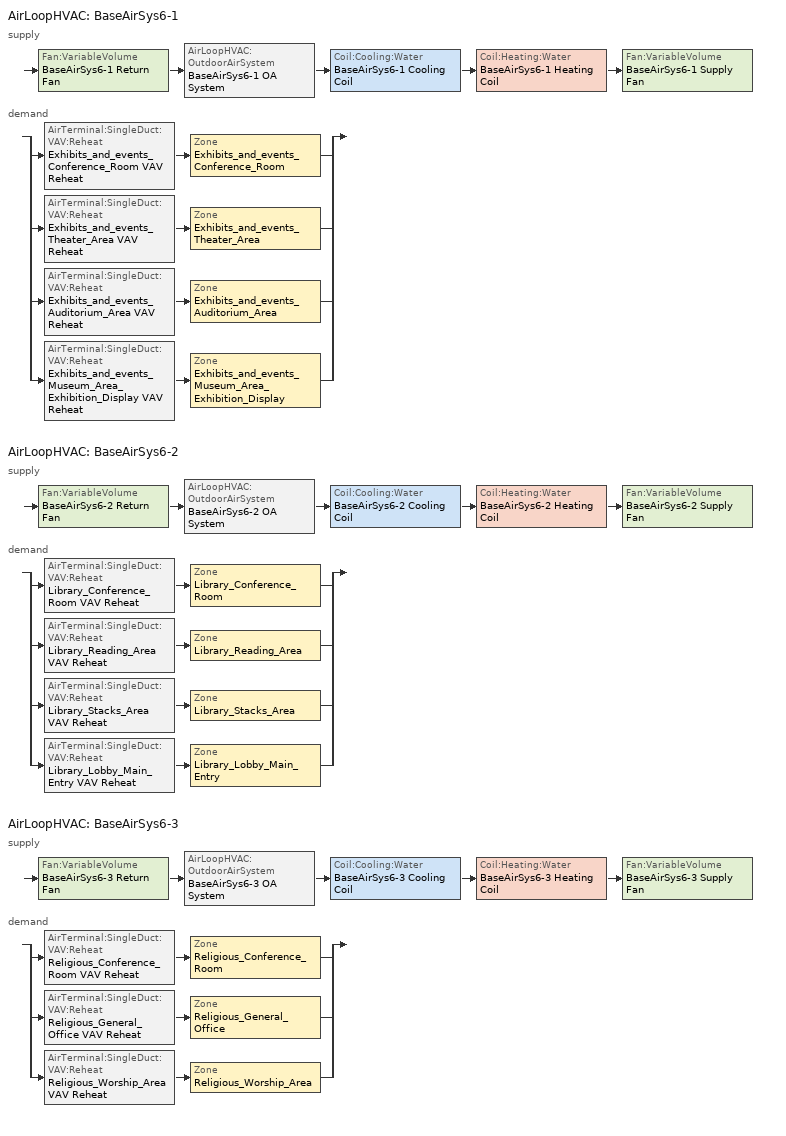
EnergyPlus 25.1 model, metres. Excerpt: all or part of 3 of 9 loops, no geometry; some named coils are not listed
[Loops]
AirLoopHVAC 'BaseAirSys6-1'
 supply: Fan:VariableVolume 'BaseAirSys6-1 Return Fan' > AirLoopHVAC:OutdoorAirSystem 'BaseAirSys6-1 OA System' > Coil:Cooling:Water 'BaseAirSys6-1 Cooling Coil' > Coil:Heating:Water 'BaseAirSys6-1 Heating Coil' > Fan:VariableVolume 'BaseAirSys6-1 Supply Fan'
 demand: split
  | AirTerminal:SingleDuct:VAV:Reheat 'Exhibits_and_events_Conference_Room VAV Reheat' > Zone 'Exhibits_and_events_Conference_Room'
  | AirTerminal:SingleDuct:VAV:Reheat 'Exhibits_and_events_Theater_Area VAV Reheat' > Zone 'Exhibits_and_events_Theater_Area'
  | AirTerminal:SingleDuct:VAV:Reheat 'Exhibits_and_events_Auditorium_Area VAV Reheat' > Zone 'Exhibits_and_events_Auditorium_Area'
  | AirTerminal:SingleDuct:VAV:Reheat 'Exhibits_and_events_Museum_Area_Exhibition_Display VAV Reheat' > Zone 'Exhibits_and_events_Museum_Area_Exhibition_Display'
AirLoopHVAC 'BaseAirSys6-2'
 supply: Fan:VariableVolume 'BaseAirSys6-2 Return Fan' > AirLoopHVAC:OutdoorAirSystem 'BaseAirSys6-2 OA System' > Coil:Cooling:Water 'BaseAirSys6-2 Cooling Coil' > Coil:Heating:Water 'BaseAirSys6-2 Heating Coil' > Fan:VariableVolume 'BaseAirSys6-2 Supply Fan'
 demand: split
  | AirTerminal:SingleDuct:VAV:Reheat 'Library_Conference_Room VAV Reheat' > Zone 'Library_Conference_Room'
  | AirTerminal:SingleDuct:VAV:Reheat 'Library_Reading_Area VAV Reheat' > Zone 'Library_Reading_Area'
  | AirTerminal:SingleDuct:VAV:Reheat 'Library_Stacks_Area VAV Reheat' > Zone 'Library_Stacks_Area'
  | AirTerminal:SingleDuct:VAV:Reheat 'Library_Lobby_Main_Entry VAV Reheat' > Zone 'Library_Lobby_Main_Entry'
AirLoopHVAC 'BaseAirSys6-3'
 supply: Fan:VariableVolume 'BaseAirSys6-3 Return Fan' > AirLoopHVAC:OutdoorAirSystem 'BaseAirSys6-3 OA System' > Coil:Cooling:Water 'BaseAirSys6-3 Cooling Coil' > Coil:Heating:Water 'BaseAirSys6-3 Heating Coil' > Fan:VariableVolume 'BaseAirSys6-3 Supply Fan'
 demand: split
  | AirTerminal:SingleDuct:VAV:Reheat 'Religious_Conference_Room VAV Reheat' > Zone 'Religious_Conference_Room'
  | AirTerminal:SingleDuct:VAV:Reheat 'Religious_General_Office VAV Reheat' > Zone 'Religious_General_Office'
  | AirTerminal:SingleDuct:VAV:Reheat 'Religious_Worship_Area VAV Reheat' > Zone 'Religious_Worship_Area'
[DESIGNSPECIFICATION:OUTDOORAIR] Outdoor Air Method=Maximum; Outdoor Air Flow per Person=0.00707921; Outdoor Air Flow per Zone Floor Area=0.000762; Outdoor Air Flow per Zone=0; Outdoor Air Flow Air Changes per Hour=0
Name | Outdoor Air Schedule
DSOA_Exhibits_and_events_Conference_Room; DSOA_Library_Conference_Room; DSOA_Religious_Conference_Room; DSOA_Exhibits_and_events_Theater_Area; DSOA_Exhibits_and_events_Auditorium_Area; DSOA_Exhibits_and_events_Museum_Area_Exhibition_Display; DSOA_Library_Reading_Area; DSOA_Library_Stacks_Area; DSOA_Library_Lobby_Main_Entry; DSOA_Religious_Worship_Area | AssemblyHVACAvail
DSOA_Religious_General_Office | AssemblyOfficeHVACAvail
[ZONECONTROL:THERMOSTAT] Temperature Difference Between Cutout And Setpoint=0
Name | Zone or ZoneList | Control Type Schedule | Control 1
ZC_Exhibits_and_events_Theater_Area | Exhibits_and_events_Theater_Area | Exhibits_and_events_Theater_Area Zn Thermostat Schedule | TSDSP_Exhibits_and_events_Theater_Area
ZC_Exhibits_and_events_Auditorium_Area | Exhibits_and_events_Auditorium_Area | Exhibits_and_events_Auditorium_Area Zn Thermostat Schedule | TSDSP_Exhibits_and_events_Auditorium_Area
ZC_Exhibits_and_events_Museum_Area_Exhibition_Display | Exhibits_and_events_Museum_Area_Exhibition_Display | Exhibits_and_events_Museum_Area_Exhibition_Display Zn Thermostat Schedule | TSDSP_Exhibits_and_events_Museum_Area_Exhibition_Display
ZC_Library_Reading_Area | Library_Reading_Area | Library_Reading_Area Zn Thermostat Schedule | TSDSP_Library_Reading_Area
ZC_Library_Stacks_Area | Library_Stacks_Area | Library_Stacks_Area Zn Thermostat Schedule | TSDSP_Library_Stacks_Area
ZC_Library_Lobby_Main_Entry | Library_Lobby_Main_Entry | Library_Lobby_Main_Entry Zn Thermostat Schedule | TSDSP_Library_Lobby_Main_Entry
ZC_Religious_General_Office | Religious_General_Office | Religious_General_Office Zn Thermostat Schedule | TSDSP_Religious_General_Office
ZC_Religious_Worship_Area | Religious_Worship_Area | Religious_Worship_Area Zn Thermostat Schedule | TSDSP_Religious_Worship_Area
[THERMOSTATSETPOINT:DUALSETPOINT]
Name | Heating Setpoint Temperature Schedule | Cooling Setpoint Temperature Schedule
TSDSP_Exhibits_and_events_Theater_Area; TSDSP_Exhibits_and_events_Auditorium_Area; TSDSP_Exhibits_and_events_Museum_Area_Exhibition_Display; TSDSP_Library_Reading_Area; TSDSP_Library_Stacks_Area; TSDSP_Library_Lobby_Main_Entry; TSDSP_Religious_Worship_Area | AssemblyHtgSetpt | AssemblyClgSetpt
TSDSP_Religious_General_Office | AssemblyOfficeHtgSetpt | AssemblyOfficeClgSetpt
[Sizing:Zone] Zone Cooling Design Supply Air Temperature Input Method=TemperatureDifference; Zone Cooling Design Supply Air Temperature {C}=12.7778; Zone Cooling Design Supply Air Temperature Difference {deltaC}=11.1111; Zone Heating Design Supply Air Temperature Input Method=TemperatureDifference; Zone Heating Design Supply Air Temperature {C}=35; Zone Heating Design Supply Air Temperature Difference {deltaC}=13.8889; Zone Cooling Design Supply Air Humidity Ratio {kgWater/kgDryAir}=0.008; Zone Heating Design Supply Air Humidity Ratio {kgWater/kgDryAir}=0.008; Cooling Design Air Flow Method=DesignDay; Cooling Design Air Flow Rate {m3/s}=0; Cooling Minimum Air Flow per Zone Floor Area {m3/s-m2}=0; Cooling Minimum Air Flow {m3/s}=0; Cooling Minimum Air Flow Fraction=0; Heating Design Air Flow Method=DesignDay; Heating Design Air Flow Rate {m3/s}=0; Heating Maximum Air Flow per Zone Floor Area {m3/s-m2}=0; Heating Maximum Air Flow {m3/s}=0; Heating Maximum Air Flow Fraction=0.5; Account for Dedicated Outdoor Air System=No; Zone Load Sizing Method=Sensible Load Only No Latent Load; Zone Latent Cooling Design Supply Air Humidity Ratio Input Method=HumidityRatioDifference; Zone Cooling Design Supply Air Humidity Ratio Difference {kgWater/kgDryAir}=0.005; Zone Latent Heating Design Supply Air Humidity Ratio Input Method=HumidityRatioDifference; Zone Humidification Design Supply Air Humidity Ratio Difference {kgWater/kgDryAir}=0.005
Name | Design Specification Outdoor Air Object
Exhibits_and_events_Conference_Room | DSOA_Exhibits_and_events_Conference_Room
Library_Conference_Room | DSOA_Library_Conference_Room
Religious_Conference_Room | DSOA_Religious_Conference_Room
Exhibits_and_events_Theater_Area | DSOA_Exhibits_and_events_Theater_Area
Exhibits_and_events_Auditorium_Area | DSOA_Exhibits_and_events_Auditorium_Area
Exhibits_and_events_Museum_Area_Exhibition_Display | DSOA_Exhibits_and_events_Museum_Area_Exhibition_Display
Library_Reading_Area | DSOA_Library_Reading_Area
Library_Stacks_Area | DSOA_Library_Stacks_Area
Library_Lobby_Main_Entry | DSOA_Library_Lobby_Main_Entry
Religious_General_Office | DSOA_Religious_General_Office
Religious_Worship_Area | DSOA_Religious_Worship_Area
[Sizing:System] Type of Load to Size On=Sensible; Design Outdoor Air Flow Rate {m3/s}=autosize; Preheat Design Temperature {C}=0; Preheat Design Humidity Ratio {kgWater/kgDryAir}=0; Precool Design Temperature {C}=0; Precool Design Humidity Ratio {kgWater/kgDryAir}=0; Central Cooling Design Supply Air Temperature {C}=12.8; Central Heating Design Supply Air Temperature {C}=15.5556; Type of Zone Sum to Use=Coincident; 100% Outdoor Air in Cooling=No; 100% Outdoor Air in Heating=No; Central Cooling Design Supply Air Humidity Ratio {kgWater/kgDryAir}=0.008; Central Heating Design Supply Air Humidity Ratio {kgWater/kgDryAir}=0.008; Cooling Supply Air Flow Rate Method=DesignDay; Cooling Supply Air Flow Rate {m3/s}=0; Cooling Supply Air Flow Rate Per Floor Area {m3/s-m2}=0.00996765; Heating Supply Air Flow Rate Method=DesignDay; Heating Supply Air Flow Rate {m3/s}=0; System Outdoor Air Method=ZoneSum; Zone Maximum Outdoor Air Fraction=1; Cooling Design Capacity Method=CoolingDesignCapacity; Cooling Design Capacity {W}=autosize; Heating Design Capacity Method=HeatingDesignCapacity; Heating Design Capacity {W}=autosize; Central Cooling Capacity Control Method=OnOff
Name | Central Heating Maximum System Air Flow Ratio
BaseAirSys6-2; BaseAirSys6-3 | 0.5
BaseAirSys6-1 | 1
[AirTerminal:SingleDuct:VAV:Reheat] Availability Schedule=Always On Discrete; Maximum Air Flow Rate {m3/s}=autosize; Zone Minimum Air Flow Input Method=Constant; Constant Minimum Air Flow Fraction=0.3; Maximum Hot Water or Steam Flow Rate {m3/s}=autosize; Minimum Hot Water or Steam Flow Rate {m3/s}=0; Convergence Tolerance=0.001; Damper Heating Action=ReverseWithLimits; Maximum Reheat Air Temperature {C}=35
Name | Reheat Coil | Maximum Flow Fraction During Reheat | Design Specification Outdoor Air Object
Exhibits_and_events_Conference_Room VAV Reheat | Exhibits_and_events_Conference_Room Reheat Coil | 0.6
Library_Conference_Room VAV Reheat | Library_Conference_Room Reheat Coil | 0.6 | DSOA_Library_Conference_Room
Religious_Conference_Room VAV Reheat | Religious_Conference_Room Reheat Coil | 0.6 | DSOA_Religious_Conference_Room
Exhibits_and_events_Theater_Area VAV Reheat | Exhibits_and_events_Theater_Area Reheat Coil | 0.6 | DSOA_Exhibits_and_events_Theater_Area
Exhibits_and_events_Auditorium_Area VAV Reheat | Exhibits_and_events_Auditorium_Area Reheat Coil | 0.6 | DSOA_Exhibits_and_events_Auditorium_Area
Exhibits_and_events_Museum_Area_Exhibition_Display VAV Reheat | Exhibits_and_events_Museum_Area_Exhibition_Display Reheat Coil | 0.6 | DSOA_Exhibits_and_events_Museum_Area_Exhibition_Display
Library_Reading_Area VAV Reheat | Library_Reading_Area Reheat Coil | 0.6 | DSOA_Library_Reading_Area
Library_Stacks_Area VAV Reheat | Library_Stacks_Area Reheat Coil | 6 | DSOA_Library_Stacks_Area
Library_Lobby_Main_Entry VAV Reheat | Library_Lobby_Main_Entry Reheat Coil | 0.6 | DSOA_Library_Lobby_Main_Entry
Religious_General_Office VAV Reheat | Religious_General_Office Reheat Coil | 0.6 | DSOA_Religious_General_Office
Religious_Worship_Area VAV Reheat | Religious_Worship_Area Reheat Coil | 0.6 | DSOA_Religious_Worship_Area
[Zone equipment]
Exhibits_and_events_Conference_Room: Exhibits_and_events_Conference_Room VAV Reheat
Library_Conference_Room: Library_Conference_Room VAV Reheat
Religious_Conference_Room: Religious_Conference_Room VAV Reheat
Exhibits_and_events_Theater_Area: Exhibits_and_events_Theater_Area VAV Reheat
Exhibits_and_events_Auditorium_Area: Exhibits_and_events_Auditorium_Area VAV Reheat
Exhibits_and_events_Museum_Area_Exhibition_Display: Exhibits_and_events_Museum_Area_Exhibition_Display VAV Reheat
Library_Reading_Area: Library_Reading_Area VAV Reheat
Library_Stacks_Area: Library_Stacks_Area VAV Reheat
Library_Lobby_Main_Entry: Library_Lobby_Main_Entry VAV Reheat
Religious_General_Office: Religious_General_Office VAV Reheat
Religious_Worship_Area: Religious_Worship_Area VAV Reheat
[Fan:VariableVolume] Availability Schedule=AssemblyHVACAvail; Fan Total Efficiency=0.59; Maximum Flow Rate {m3/s}=autosize; Fan Power Minimum Flow Rate Input Method=Fraction; Fan Power Minimum Flow Fraction=0.25; Motor Efficiency=0.9; Motor In Airstream Fraction=1; Fan Power Coefficient 1=0.0407599; Fan Power Coefficient 2=0.088045; Fan Power Coefficient 3=-0.0729261; Fan Power Coefficient 4=0.94374; Fan Power Coefficient 5=0
Name | Pressure Rise {Pa}
BaseAirSys6-1 Return Fan; BaseAirSys6-2 Return Fan; BaseAirSys6-3 Return Fan | 331.29
BaseAirSys6-1 Supply Fan; BaseAirSys6-2 Supply Fan; BaseAirSys6-3 Supply Fan | 939.27
[Coil:Cooling:Water] Availability Schedule=Always On Discrete; Design Water Flow Rate {m3/s}=autosize; Design Air Flow Rate {m3/s}=autosize; Design Inlet Water Temperature {C}=6.66667; Design Inlet Air Temperature {C}=autosize; Design Outlet Air Temperature {C}=autosize; Design Inlet Air Humidity Ratio {kgWater/kgDryAir}=autosize; Design Outlet Air Humidity Ratio {kgWater/kgDryAir}=autosize; Type of Analysis=DetailedAnalysis; Heat Exchanger Configuration=CrossFlow
BaseAirSys6-1 Cooling Coil; BaseAirSys6-2 Cooling Coil; BaseAirSys6-3 Cooling Coil
[Coil:Heating:Water] Availability Schedule=Always On Discrete; U-Factor Times Area Value {W/K}=autosize; Maximum Water Flow Rate {m3/s}=autosize; Performance Input Method=NominalCapacity; Rated Capacity {W}=autosize; Rated Inlet Water Temperature {C}=71.1111; Rated Inlet Air Temperature {C}=16.6; Rated Outlet Water Temperature {C}=60; Rated Outlet Air Temperature {C}=32.2; Rated Ratio for Air and Water Convection=0.5
BaseAirSys6-1 Heating Coil; BaseAirSys6-2 Heating Coil; BaseAirSys6-3 Heating Coil
[HeatExchanger:AirToAir:SensibleAndLatent] Availability Schedule=Off; Nominal Supply Air Flow Rate {m3/s}=autosize; Sensible Effectiveness at 100% Heating Air Flow=0.6; Latent Effectiveness at 100% Heating Air Flow=0; Sensible Effectiveness at 100% Cooling Air Flow=0.6; Latent Effectiveness at 100% Cooling Air Flow=0; Nominal Electric Power {W}=0; Supply Air Outlet Temperature Control=No; Heat Exchanger Type=Plate; Frost Control Type=None; Threshold Temperature {C}=1.7; Economizer Lockout=Yes
Name | Sensible Effectiveness of Heating Air Flow Curve | Sensible Effectiveness of Cooling Air Flow Curve
BaseAirSys6-1 Heat Recovery | BaseAirSys6-1 Heat Recovery SenEffectivenessTable | BaseAirSys6-1 Heat Recovery SenEffectivenessTable
BaseAirSys6-2 Heat Recovery | BaseAirSys6-2 Heat Recovery SenEffectivenessTable | BaseAirSys6-2 Heat Recovery SenEffectivenessTable
BaseAirSys6-3 Heat Recovery | BaseAirSys6-3 Heat Recovery SenEffectivenessTable | BaseAirSys6-3 Heat Recovery SenEffectivenessTable
[Controller:WaterCoil] Control Variable=Temperature; Actuator Variable=Flow; Controller Convergence Tolerance {deltaC}=autosize; Maximum Actuated Flow {m3/s}=autosize; Minimum Actuated Flow {m3/s}=0
Name | Action
BaseAirSys6-1 Cooling Coil Controller; BaseAirSys6-2 Cooling Coil Controller; BaseAirSys6-3 Cooling Coil Controller | Reverse
BaseAirSys6-1 Heating Coil Controller; BaseAirSys6-2 Heating Coil Controller; BaseAirSys6-3 Heating Coil Controller | Normal
[Controller:OutdoorAir] Minimum Outdoor Air Flow Rate {m3/s}=0; Maximum Outdoor Air Flow Rate {m3/s}=autosize; Economizer Control Type=FixedDryBulb; Economizer Control Action Type=ModulateFlow; Economizer Maximum Limit Dry-Bulb Temperature {C}=23.8889; Economizer Minimum Limit Dry-Bulb Temperature {C}=7.22222; Lockout Type=LockoutWithHeating; Minimum Limit Type=FixedMinimum; High Humidity Control=No; Control High Indoor Humidity Based on Outdoor Humidity Ratio=Yes; Heat Recovery Bypass Control Type=BypassWhenWithinEconomizerLimits; Economizer Operation Staging=InterlockedWithMechanicalCooling
Name | Mechanical Ventilation Controller
BaseAirSys6-1 OA Controller | BaseSys6 OACtrl-1 Mech Vent Controller
BaseAirSys6-2 OA Controller | BaseSys6 OACtrl-2 Mech Vent Controller
BaseAirSys6-3 OA Controller | BaseSys6 OACtrl-3 Mech Vent Controller
[Controller:MechanicalVentilation] System Outdoor Air Method=ZoneSum
Name | Demand Controlled Ventilation | Zone or ZoneList 1 | Design Specification Outdoor Air Object Name 1 | Zone or ZoneList 2 | Design Specification Outdoor Air Object Name 2 | Zone or ZoneList 3 | Design Specification Outdoor Air Object Name 3 | Zone or ZoneList 4 | Design Specification Outdoor Air Object Name 4
BaseSys6 OACtrl-1 Mech Vent Controller | Yes | Exhibits_and_events_Conference_Room | DSOA_Exhibits_and_events_Conference_Room | Exhibits_and_events_Theater_Area | DSOA_Exhibits_and_events_Theater_Area | Exhibits_and_events_Auditorium_Area | DSOA_Exhibits_and_events_Auditorium_Area | Exhibits_and_events_Museum_Area_Exhibition_Display | DSOA_Exhibits_and_events_Museum_Area_Exhibition_Display
BaseSys6 OACtrl-2 Mech Vent Controller | No | Library_Conference_Room | DSOA_Library_Conference_Room | Library_Reading_Area | DSOA_Library_Reading_Area | Library_Stacks_Area | DSOA_Library_Stacks_Area | Library_Lobby_Main_Entry | DSOA_Library_Lobby_Main_Entry
BaseSys6 OACtrl-3 Mech Vent Controller | Yes | Religious_Conference_Room | DSOA_Religious_Conference_Room | Religious_General_Office | DSOA_Religious_General_Office | Religious_Worship_Area | DSOA_Religious_Worship_Area
[AirLoopHVAC] Design Supply Air Flow Rate {m3/s}=autosize
BaseAirSys6-1; BaseAirSys6-2; BaseAirSys6-3
[SetpointManager:MixedAir] Control Variable=Temperature
Name | Setpoint Node or NodeList
BaseAirSys6-1 Cooling Coil Air Temp Manager | BaseAirSys6-1 Mixed Air Nodes
BaseAirSys6-1 Heating Coil Air Temp Manager | BaseAirSys6-1 Heating Coil Outlet
BaseAirSys6-2 Cooling Coil Air Temp Manager | BaseAirSys6-2 Mixed Air Nodes
BaseAirSys6-2 Heating Coil Air Temp Manager | BaseAirSys6-2 Heating Coil Outlet
BaseAirSys6-3 Cooling Coil Air Temp Manager | BaseAirSys6-3 Mixed Air Nodes
BaseAirSys6-3 Heating Coil Air Temp Manager | BaseAirSys6-3 Heating Coil Outlet
BaseAirSys6-1 Heat Recovery Air Temp Manager | BaseAirSys6-1 Heat Recovery Supply Outlet
BaseAirSys6-2 Heat Recovery Air Temp Manager | BaseAirSys6-2 Heat Recovery Supply Outlet
BaseAirSys6-3 Heat Recovery Air Temp Manager | BaseAirSys6-3 Heat Recovery Supply Outlet
[SetpointManager:Warmest] Control Variable=Temperature; Minimum Setpoint Temperature {C}=12.8; Maximum Setpoint Temperature {C}=15.5556; Strategy=MaximumTemperature
Name | HVAC Air Loop | Setpoint Node or NodeList
BaseAirSys6-1 Cooling Supply Air Temp Manager | BaseAirSys6-1 | BaseAirSys6-1 Supply Fan Outlet
BaseAirSys6-2 Cooling Supply Air Temp Manager | BaseAirSys6-2 | BaseAirSys6-2 Supply Fan Outlet
BaseAirSys6-3 Cooling Supply Air Temp Manager | BaseAirSys6-3 | BaseAirSys6-3 Supply Fan Outlet
[Schedule:Day:Hourly]
OffDay; AssemblyOfficeHVACAvailSat; AssemblyOfficeHVACAvailSun: 0, 0, 0, 0, 0, 0, 0, 0, 0, 0, 0, 0, 0, 0, 0, 0, 0, 0, 0, 0, 0, 0, 0, 0
AssemblyHVACAvailWD; AssemblyHVACAvailSat; AssemblyHVACAvailSun: 0, 0, 0, 0, 0, 0, 0, 1, 1, 1, 1, 1, 1, 1, 1, 1, 1, 1, 1, 1, 1, 1, 1, 0
AssemblyHtgSetptWD; AssemblyHtgSetptSat; AssemblyHtgSetptSun: 15.56, 15.56, 15.56, 15.56, 15.56, 15.56, 15.56, 21.11, 21.11, 21.11, 21.11, 21.11, 21.11, 21.11, 21.11, 21.11, 21.11, 21.11, 21.11, 21.11, 21.11, 21.11, 21.11, 15.56
AssemblyClgSetptWD; AssemblyClgSetptSat; AssemblyClgSetptSun: 29.44, 29.44, 29.44, 29.44, 29.44, 29.44, 29.44, 23.89, 23.89, 23.89, 23.89, 23.89, 23.89, 23.89, 23.89, 23.89, 23.89, 23.89, 23.89, 23.89, 23.89, 23.89, 23.89, 29.44
AssemblyOfficeHVACAvailWD: 0, 0, 0, 0, 0, 1, 1, 1, 1, 1, 1, 1, 1, 1, 1, 1, 1, 1, 1, 1, 1, 1, 1, 1
AssemblyOfficeHtgSetptWD: 15.56, 15.56, 15.56, 15.56, 15.56, 21.11, 21.11, 21.11, 21.11, 21.11, 21.11, 21.11, 21.11, 21.11, 21.11, 21.11, 21.11, 21.11, 21.11, 21.11, 21.11, 21.11, 21.11, 21.11
AssemblyOfficeHtgSetptSat; AssemblyOfficeHtgSetptSun: 15.56, 15.56, 15.56, 15.56, 15.56, 15.56, 15.56, 15.56, 15.56, 15.56, 15.56, 15.56, 15.56, 15.56, 15.56, 15.56, 15.56, 15.56, 15.56, 15.56, 15.56, 15.56, 15.56, 15.56
AssemblyOfficeClgSetptWD: 29.44, 29.44, 29.44, 29.44, 29.44, 23.89, 23.89, 23.89, 23.89, 23.89, 23.89, 23.89, 23.89, 23.89, 23.89, 23.89, 23.89, 23.89, 23.89, 23.89, 23.89, 23.89, 23.89, 23.89
AssemblyOfficeClgSetptSat; AssemblyOfficeClgSetptSun: 29.44, 29.44, 29.44, 29.44, 29.44, 29.44, 29.44, 29.44, 29.44, 29.44, 29.44, 29.44, 29.44, 29.44, 29.44, 29.44, 29.44, 29.44, 29.44, 29.44, 29.44, 29.44, 29.44, 29.44
[Schedule:Week:Daily]
OffWk: OffDay, OffDay, OffDay, OffDay, OffDay, OffDay, OffDay, OffDay, OffDay, OffDay, OffDay, OffDay
AssemblyClgSetptWk: AssemblyClgSetptSun, AssemblyClgSetptWD, AssemblyClgSetptWD, AssemblyClgSetptWD, AssemblyClgSetptWD, AssemblyClgSetptWD, AssemblyClgSetptSat, AssemblyClgSetptSun, AssemblyClgSetptWD, AssemblyClgSetptWD, AssemblyClgSetptSun, AssemblyClgSetptSun
AssemblyHVACAvailWk: AssemblyHVACAvailSun, AssemblyHVACAvailWD, AssemblyHVACAvailWD, AssemblyHVACAvailWD, AssemblyHVACAvailWD, AssemblyHVACAvailWD, AssemblyHVACAvailSat, AssemblyHVACAvailSun, AssemblyHVACAvailWD, AssemblyHVACAvailWD, AssemblyHVACAvailSun, AssemblyHVACAvailSun
AssemblyHtgSetptWk: AssemblyHtgSetptSun, AssemblyHtgSetptWD, AssemblyHtgSetptWD, AssemblyHtgSetptWD, AssemblyHtgSetptWD, AssemblyHtgSetptWD, AssemblyHtgSetptSat, AssemblyHtgSetptSun, AssemblyHtgSetptWD, AssemblyHtgSetptWD, AssemblyHtgSetptSun, AssemblyHtgSetptSun
AssemblyOfficeClgSetptWk: AssemblyOfficeClgSetptSun, AssemblyOfficeClgSetptWD, AssemblyOfficeClgSetptWD, AssemblyOfficeClgSetptWD, AssemblyOfficeClgSetptWD, AssemblyOfficeClgSetptWD, AssemblyOfficeClgSetptSat, AssemblyOfficeClgSetptSun, AssemblyOfficeClgSetptWD, AssemblyOfficeClgSetptWD, AssemblyOfficeClgSetptSun, AssemblyOfficeClgSetptSun
AssemblyOfficeHVACAvailWk: AssemblyOfficeHVACAvailSun, AssemblyOfficeHVACAvailWD, AssemblyOfficeHVACAvailWD, AssemblyOfficeHVACAvailWD, AssemblyOfficeHVACAvailWD, AssemblyOfficeHVACAvailWD, AssemblyOfficeHVACAvailSat, AssemblyOfficeHVACAvailSun, AssemblyOfficeHVACAvailWD, AssemblyOfficeHVACAvailWD, AssemblyOfficeHVACAvailSun, AssemblyOfficeHVACAvailSun
AssemblyOfficeHtgSetptWk: AssemblyOfficeHtgSetptSun, AssemblyOfficeHtgSetptWD, AssemblyOfficeHtgSetptWD, AssemblyOfficeHtgSetptWD, AssemblyOfficeHtgSetptWD, AssemblyOfficeHtgSetptWD, AssemblyOfficeHtgSetptSat, AssemblyOfficeHtgSetptSun, AssemblyOfficeHtgSetptWD, AssemblyOfficeHtgSetptWD, AssemblyOfficeHtgSetptSun, AssemblyOfficeHtgSetptSun
[Schedule:Year]
Off: OffWk, 1, 1, 12, 31
AssemblyClgSetpt: AssemblyClgSetptWk, 1, 1, 12, 31
AssemblyHVACAvail: AssemblyHVACAvailWk, 1, 1, 12, 31
AssemblyHtgSetpt: AssemblyHtgSetptWk, 1, 1, 12, 31
AssemblyOfficeClgSetpt: AssemblyOfficeClgSetptWk, 1, 1, 12, 31
AssemblyOfficeHVACAvail: AssemblyOfficeHVACAvailWk, 1, 1, 12, 31
AssemblyOfficeHtgSetpt: AssemblyOfficeHtgSetptWk, 1, 1, 12, 31
[Schedule:Constant]
Always On Discrete: Hourly Value=1
[SCHEDULE:COMPACT]
Exhibits_and_events_Theater_Area Zn Thermostat Schedule; Exhibits_and_events_Auditorium_Area Zn Thermostat Schedule; Exhibits_and_events_Museum_Area_Exhibition_Display Zn Thermostat Schedule; Library_Reading_Area Zn Thermostat Schedule; Library_Stacks_Area Zn Thermostat Schedule; Library_Lobby_Main_Entry Zn Thermostat Schedule; Religious_General_Office Zn Thermostat Schedule; Religious_Worship_Area Zn Thermostat Schedule: Through: 12/31, For: AllDays, Until: 24:00, 4
[Table:IndependentVariable]
BaseAirSys6-1 Heat Recovery airFlowRatio; BaseAirSys6-2 Heat Recovery airFlowRatio; BaseAirSys6-3 Heat Recovery airFlowRatio: Linear, Linear, 0, 10, Dimensionless, 0.75, 1
[Table:IndependentVariableList]
BaseAirSys6-1 Heat Recovery effIndVarList: BaseAirSys6-1 Heat Recovery airFlowRatio
BaseAirSys6-2 Heat Recovery effIndVarList: BaseAirSys6-2 Heat Recovery airFlowRatio
BaseAirSys6-3 Heat Recovery effIndVarList: BaseAirSys6-3 Heat Recovery airFlowRatio
[Table:Lookup]
BaseAirSys6-1 Heat Recovery SenEffectivenessTable: BaseAirSys6-1 Heat Recovery effIndVarList, DivisorOnly, 0.6, 0, 10, Dimensionless, 0.65, 0.6
BaseAirSys6-2 Heat Recovery SenEffectivenessTable: BaseAirSys6-2 Heat Recovery effIndVarList, DivisorOnly, 0.6, 0, 10, Dimensionless, 0.65, 0.6
BaseAirSys6-3 Heat Recovery SenEffectivenessTable: BaseAirSys6-3 Heat Recovery effIndVarList, DivisorOnly, 0.6, 0, 10, Dimensionless, 0.65, 0.6
